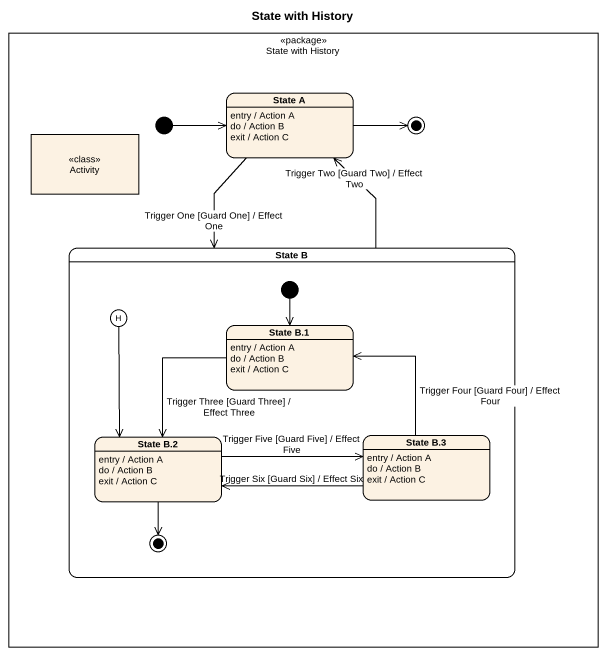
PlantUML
@startuml
title State with History
hide empty description
state "State with History" as State_with_History <<package>> {
  state "State A" as State_A
  State_A : entry / Action A
  State_A : do / Action B
  State_A : exit / Action C
  state Activity <<class>>
  state "State B" as State_B {
    state history1 <<history>>
    state "State B.1" as State_B_1
    State_B_1 : entry / Action A
    State_B_1 : do / Action B
    State_B_1 : exit / Action C
    state "State B.2" as State_B_2
    State_B_2 : entry / Action A
    State_B_2 : do / Action B
    State_B_2 : exit / Action C
    state "State B.3" as State_B_3
    State_B_3 : entry / Action A
    State_B_3 : do / Action B
    State_B_3 : exit / Action C
    [*] --> State_B_1
    State_B_2 --> [*]
  }
  [*] -right-> State_A
  State_A -right-> [*]
}
State_A --> State_B : Trigger One [Guard One] / Effect One
State_B -up-> State_A : Trigger Two [Guard Two] / Effect Two
history1 --> State_B_2
State_B_1 --> State_B_2 : Trigger Three [Guard Three] / Effect Three
State_B_2 -right-> State_B_3 : Trigger Five [Guard Five] / Effect Five
State_B_3 -up-> State_B_1 : Trigger Four [Guard Four] / Effect Four
State_B_3 -left-> State_B_2 : Trigger Six [Guard Six] / Effect Six
@enduml
